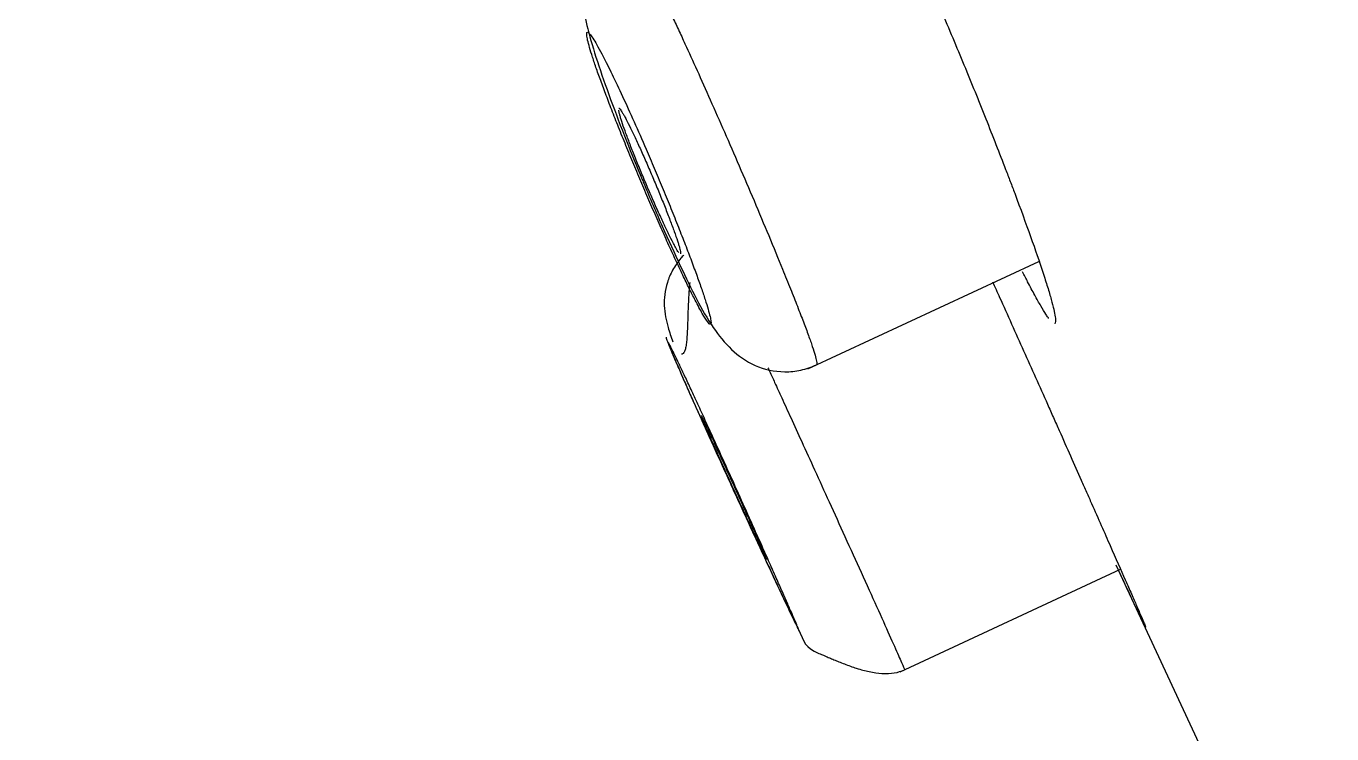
# Model space of a CAD drawing. Header units: millimetres. Extents: x 6110 to 6704, y -2661 to -1821.
# Drawn here: x 6573.094 to 6575.157, y -2167.082 to -2165.963 of the extents above; entities that cross this region are included whole.
import ezdxf

# ---------------------------------------------------------------- set-up
doc = ezdxf.new("R2010")
doc.units = ezdxf.units.MM
doc.header["$LTSCALE"] = 0.1
doc.linetypes.add('HIDDEN2', pattern=[4.7625, 3.175, -1.5875])
doc.layers.add('1', color=4, linetype='HIDDEN2', lineweight=13)
doc.layers.add('DIM', color=3, linetype='Continuous', lineweight=9)

msp = doc.modelspace()

# ---------------------------------------------------------------- hatches: boundary and pattern name
at = {"layer": 'DIM'}
h = msp.add_hatch(dxfattribs=at)
h.set_pattern_fill('ANSI31', color=2)
edge = h.paths.add_edge_path()
edge.add_line((6619.6172, -2595.9805), (6619.6172, -1962.2056))
edge.add_line((6634.6172, -1966.1101), (6619.6172, -1966.1101))
edge.add_line((6634.6172, -2610.9805), (6634.6172, -1966.1101))
edge.add_line((6634.6172, -2610.9805), (6184.4567, -2610.9805))
edge.add_line((6619.6172, -2595.9805), (6184.4567, -2595.9805))
edge.add_line((6184.4567, -2610.9805), (6184.4567, -2595.9805))

# ---------------------------------------------------------------- linework, layer by layer
at = {"layer": '1', "color": 7, "linetype": 'Continuous', "lineweight": -3}
for p, q in [((6574.3292, -2166.5049), (6574.6942, -2166.3347)), ((6574.4748, -2166.9838), (6574.8233, -2166.8213)), ((6575.0916, -2167.4056), (6574.8163, -2166.8153))]:
    msp.add_line(p, q, dxfattribs=at)
for points, knots in [([(6574.3499, -2165.5574), (6574.3507, -2165.557), (6574.3517, -2165.5573), (6574.3537, -2165.5586), (6574.3544, -2165.5592), (6574.3561, -2165.5608), (6574.357, -2165.5618), (6574.3619, -2165.5676), (6574.3669, -2165.5749), (6574.3745, -2165.5875), (6574.3761, -2165.5902), (6574.3794, -2165.5959), (6574.3812, -2165.5989), (6574.3865, -2165.6085), (6574.3903, -2165.6154), (6574.4023, -2165.638), (6574.4111, -2165.6554), (6574.4233, -2165.6801), (6574.4258, -2165.6851), (6574.4308, -2165.6955), (6574.4333, -2165.7008), (6574.4411, -2165.7169), (6574.4517, -2165.7393), (6574.4628, -2165.7634), (6574.4713, -2165.7821), (6574.4742, -2165.7884), (6574.48, -2165.8013), (6574.4829, -2165.8078), (6574.4977, -2165.8406), (6574.5096, -2165.8677), (6574.5277, -2165.9096), (6574.5338, -2165.9237), (6574.546, -2165.9525), (6574.552, -2165.9668), (6574.57, -2166.0098), (6574.5818, -2166.0383), (6574.5962, -2166.0738), (6574.599, -2166.0809), (6574.6047, -2166.0951), (6574.6075, -2166.1021), (6574.6158, -2166.1229), (6574.6266, -2166.1502), (6574.6367, -2166.1764), (6574.6441, -2166.1957), (6574.6466, -2166.202), (6574.6513, -2166.2146), (6574.6537, -2166.2208), (6574.6652, -2166.2515), (6574.6736, -2166.2744), (6574.6811, -2166.2955)], [0, 0, 0, 0, 0.038387, 0.038387, 0.059291, 0.059291, 0.080196, 0.080196, 0.163814, 0.163814, 0.184719, 0.184719, 0.205624, 0.205624, 0.247433, 0.247433, 0.331051, 0.331051, 0.351956, 0.351956, 0.372861, 0.372861, 0.41467, 0.456479, 0.456479, 0.477384, 0.477384, 0.498289, 0.498289, 0.581907, 0.581907, 0.623716, 0.623716, 0.665526, 0.665526, 0.749144, 0.749144, 0.770049, 0.770049, 0.790954, 0.790954, 0.832763, 0.874572, 0.874572, 0.895477, 0.895477, 0.916381, 0.916381, 1, 1, 1, 1]), ([(6574.0429, -2165.8111), (6574.0346, -2165.8151), (6574.0193, -2165.8242), (6573.9943, -2165.848), (6573.9679, -2165.9004), (6573.9764, -2165.9539), (6573.9954, -2166.0165), (6574.0166, -2166.0775), (6574.0412, -2166.1417), (6574.0587, -2166.1846), (6574.0674, -2166.2053)], [0, 0, 0, 0, 0.051545, 0.104267, 0.212881, 0.459784, 0.600491, 0.73955, 0.876964, 1, 1, 1, 1]), ([(6574.0428, -2165.8109), (6574.0431, -2165.8108), (6574.0441, -2165.8111), (6574.0461, -2165.813), (6574.0489, -2165.8168), (6574.0524, -2165.8222), (6574.0566, -2165.8294), (6574.0615, -2165.8383), (6574.0671, -2165.849), (6574.0734, -2165.8613), (6574.0804, -2165.8753), (6574.088, -2165.8909), (6574.0962, -2165.908), (6574.1051, -2165.9266), (6574.1145, -2165.9467), (6574.1245, -2165.968), (6574.1375, -2165.9962), (6574.1542, -2166.033), (6574.1751, -2166.0797), (6574.1975, -2166.1305), (6574.2208, -2166.1843), (6574.2446, -2166.2398), (6574.2679, -2166.2953), (6574.2823, -2166.3304), (6574.2892, -2166.3472)], [0, 0, 0, 0, 0.030165, 0.062189, 0.09444, 0.126919, 0.159625, 0.19256, 0.225724, 0.259117, 0.292739, 0.326591, 0.360674, 0.394986, 0.42953, 0.464305, 0.499311, 0.560895, 0.625791, 0.694001, 0.765526, 0.840367, 0.918525, 1, 1, 1, 1]), ([(6574.1439, -2166.3308), (6574.1408, -2166.3224), (6574.1341, -2166.305), (6574.1231, -2166.2769), (6574.1114, -2166.2476), (6574.099, -2166.2175), (6574.0863, -2166.1871), (6574.0713, -2166.1521), (6574.0543, -2166.1132), (6574.036, -2166.0731), (6574.0193, -2166.0379), (6574.0065, -2166.0124), (6573.9971, -2165.9949), (6573.9904, -2165.9834), (6573.9852, -2165.9758), (6573.9816, -2165.972), (6573.9797, -2165.9722), (6573.9794, -2165.9763), (6573.9808, -2165.9843), (6573.9839, -2165.996), (6573.9886, -2166.0113), (6573.9948, -2166.0298), (6574.0025, -2166.0512), (6574.0115, -2166.0753), (6574.0216, -2166.1016), (6574.0327, -2166.1296), (6574.0446, -2166.1589), (6574.057, -2166.1889), (6574.0698, -2166.2192), (6574.0827, -2166.2492), (6574.0956, -2166.2785), (6574.1081, -2166.3065), (6574.1202, -2166.3327), (6574.1315, -2166.3567), (6574.1418, -2166.3781), (6574.1526, -2166.3994), (6574.1629, -2166.4185), (6574.171, -2166.4314), (6574.1757, -2166.4358), (6574.1765, -2166.4315), (6574.1748, -2166.4224), (6574.1716, -2166.4107), (6574.1669, -2166.3954), (6574.1607, -2166.3769), (6574.1531, -2166.3554), (6574.1471, -2166.3393), (6574.1439, -2166.3308)], [0, 0, 0, 0, 0.020853, 0.041587, 0.062557, 0.083451, 0.10416, 0.125026, 0.156302, 0.187462, 0.218704, 0.249907, 0.270777, 0.291498, 0.312408, 0.333286, 0.353999, 0.374899, 0.395834, 0.416539, 0.437371, 0.458382, 0.479112, 0.499921, 0.520899, 0.541656, 0.562558, 0.583436, 0.604139, 0.625053, 0.645926, 0.666612, 0.68752, 0.708433, 0.72912, 0.74999, 0.781223, 0.812425, 0.843584, 0.874871, 0.895638, 0.916356, 0.937382, 0.958206, 0.978958, 1, 1, 1, 1]), ([(6574.125, -2166.3207), (6574.1246, -2166.3202), (6574.1242, -2166.3196), (6574.1232, -2166.3179), (6574.1217, -2166.3156), (6574.12, -2166.3125), (6574.1186, -2166.31), (6574.1181, -2166.3091), (6574.1171, -2166.3072), (6574.1166, -2166.3062), (6574.114, -2166.3012), (6574.1116, -2166.2965), (6574.1078, -2166.2888), (6574.1065, -2166.286), (6574.1045, -2166.2817), (6574.1038, -2166.2803), (6574.1024, -2166.2773), (6574.1017, -2166.2758), (6574.0981, -2166.268), (6574.0951, -2166.2615), (6574.0904, -2166.2512), (6574.0888, -2166.2476), (6574.0856, -2166.2404), (6574.084, -2166.2368), (6574.0792, -2166.2258), (6574.076, -2166.2183), (6574.0712, -2166.2069), (6574.0696, -2166.2031), (6574.0665, -2166.1956), (6574.0634, -2166.1881), (6574.0604, -2166.1808), (6574.0575, -2166.1735), (6574.056, -2166.1699), (6574.0518, -2166.1593), (6574.0492, -2166.1526), (6574.0456, -2166.1431), (6574.0444, -2166.14), (6574.0422, -2166.134), (6574.0411, -2166.1311), (6574.0382, -2166.123), (6574.0365, -2166.118), (6574.0344, -2166.1115), (6574.0337, -2166.1095), (6574.0326, -2166.1057), (6574.0316, -2166.1023), (6574.0309, -2166.0996), (6574.0304, -2166.0975), (6574.0302, -2166.0966), (6574.0301, -2166.0958)], [0, 0, 0, 0, 0.02391, 0.02391, 0.060298, 0.096687, 0.096687, 0.114881, 0.114881, 0.133076, 0.133076, 0.205853, 0.205853, 0.242242, 0.242242, 0.260436, 0.260436, 0.27863, 0.27863, 0.351408, 0.351408, 0.387796, 0.387796, 0.424185, 0.424185, 0.496962, 0.496962, 0.533351, 0.533351, 0.56974, 0.606128, 0.606128, 0.642517, 0.642517, 0.715294, 0.715294, 0.751683, 0.751683, 0.788072, 0.788072, 0.860849, 0.860849, 0.897238, 0.897238, 0.933626, 0.970015, 0.970015, 1, 1, 1, 1]), ([(6574.0304, -2166.0926), (6574.0306, -2166.0925), (6574.0308, -2166.0926), (6574.0314, -2166.093), (6574.0316, -2166.0931), (6574.032, -2166.0936), (6574.0322, -2166.0939), (6574.0335, -2166.0955), (6574.0348, -2166.0975), (6574.0368, -2166.1008), (6574.0373, -2166.1015), (6574.0381, -2166.1031), (6574.0386, -2166.1039), (6574.04, -2166.1064), (6574.041, -2166.1083), (6574.0441, -2166.1143), (6574.0465, -2166.1189), (6574.0503, -2166.1268), (6574.0516, -2166.1295), (6574.0544, -2166.1352), (6574.0572, -2166.1411), (6574.0601, -2166.1475), (6574.0631, -2166.1541), (6574.0646, -2166.1575), (6574.0693, -2166.1679), (6574.0725, -2166.175), (6574.0772, -2166.186), (6574.0788, -2166.1897), (6574.0821, -2166.1973), (6574.0837, -2166.2011), (6574.0884, -2166.2124), (6574.0916, -2166.2199), (6574.0961, -2166.2311), (6574.0976, -2166.2348), (6574.1006, -2166.2421), (6574.1034, -2166.2492), (6574.1061, -2166.2561), (6574.1087, -2166.2628), (6574.11, -2166.2661), (6574.1136, -2166.2758), (6574.1158, -2166.2818), (6574.1178, -2166.2873)], [0, 0, 0, 0, 0.040841, 0.040841, 0.061692, 0.061692, 0.082543, 0.082543, 0.165948, 0.165948, 0.1868, 0.1868, 0.207651, 0.207651, 0.249354, 0.249354, 0.332759, 0.332759, 0.374461, 0.374461, 0.416164, 0.457866, 0.457866, 0.499569, 0.499569, 0.582974, 0.582974, 0.624677, 0.624677, 0.666379, 0.666379, 0.749785, 0.749785, 0.791487, 0.791487, 0.83319, 0.874892, 0.874892, 0.916595, 0.916595, 1, 1, 1, 1]), ([(6574.0674, -2166.2053), (6574.0683, -2166.2076), (6574.0785, -2166.2325), (6574.0993, -2166.2802), (6574.1368, -2166.3624), (6574.1673, -2166.4255), (6574.2065, -2166.4748), (6574.2436, -2166.5015), (6574.2837, -2166.5111), (6574.318, -2166.5076), (6574.3346, -2166.5019), (6574.3428, -2166.4982)], [0, 0, 0, 0, 0.013581, 0.150426, 0.288166, 0.552297, 0.669596, 0.782594, 0.893352, 0.947576, 1, 1, 1, 1]), ([(6574.1178, -2166.2873), (6574.1198, -2166.2928), (6574.1215, -2166.2977), (6574.1236, -2166.3042), (6574.1243, -2166.3062), (6574.1254, -2166.3099), (6574.1259, -2166.3116), (6574.1272, -2166.3162), (6574.1277, -2166.3186), (6574.128, -2166.3211), (6574.1281, -2166.3217), (6574.128, -2166.3227), (6574.1279, -2166.3229), (6574.1277, -2166.323)], [0, 0, 0, 0, 0.250117, 0.250117, 0.375175, 0.375175, 0.500233, 0.500233, 0.75035, 0.75035, 0.875409, 0.875409, 1, 1, 1, 1]), ([(6574.6811, -2166.2955), (6574.6886, -2166.3166), (6574.6951, -2166.3353), (6574.7032, -2166.3602), (6574.7057, -2166.368), (6574.709, -2166.3787), (6574.71, -2166.3822), (6574.712, -2166.3888), (6574.7129, -2166.3919), (6574.717, -2166.4066), (6574.7191, -2166.4157), (6574.7203, -2166.4238), (6574.7205, -2166.4253), (6574.7207, -2166.4278), (6574.7207, -2166.4289), (6574.7205, -2166.4317), (6574.7201, -2166.4328), (6574.7194, -2166.4333), (6574.7193, -2166.4333), (6574.7193, -2166.4333)], [0, 0, 0, 0, 0.248164, 0.248164, 0.372246, 0.372246, 0.434287, 0.434287, 0.496328, 0.496328, 0.744492, 0.744492, 0.806533, 0.806533, 0.868574, 0.868574, 0.992656, 0.992656, 1, 1, 1, 1]), ([(6574.1329, -2166.3248), (6574.1314, -2166.3263), (6574.1245, -2166.334), (6574.1145, -2166.3486), (6574.1034, -2166.3751), (6574.1005, -2166.4075), (6574.1066, -2166.4346), (6574.1128, -2166.454), (6574.1156, -2166.4619)], [0, 0, 0, 0, 0.032565, 0.156244, 0.27993, 0.534752, 0.819023, 1, 1, 1, 1]), ([(6574.2892, -2166.3472), (6574.2935, -2166.3579), (6574.3018, -2166.3784), (6574.3128, -2166.4063), (6574.3224, -2166.4311), (6574.3303, -2166.4524), (6574.3365, -2166.4699), (6574.3408, -2166.4835), (6574.3429, -2166.4919), (6574.3435, -2166.4966), (6574.3433, -2166.4982), (6574.3429, -2166.4985), (6574.3428, -2166.4986)], [0, 0, 0, 0, 0.116477, 0.232956, 0.349436, 0.465917, 0.5824, 0.698884, 0.81537, 0.892017, 0.969734, 1, 1, 1, 1]), ([(6574.7097, -2166.4248), (6574.7094, -2166.4244), (6574.7091, -2166.4239), (6574.7076, -2166.4219), (6574.7065, -2166.4202), (6574.7029, -2166.4145), (6574.6975, -2166.4057), (6574.6911, -2166.3943), (6574.6859, -2166.3848), (6574.6841, -2166.3814), (6574.6804, -2166.3744), (6574.6784, -2166.3707), (6574.6739, -2166.3619), (6574.6712, -2166.3567), (6574.6684, -2166.3512)], [0, 0, 0, 0, 0.036665, 0.036665, 0.152674, 0.152674, 0.384692, 0.61671, 0.61671, 0.732719, 0.732719, 0.848728, 0.848728, 1, 1, 1, 1]), ([(6574.1424, -2166.368), (6574.1417, -2166.3752), (6574.1404, -2166.3918), (6574.1394, -2166.4186), (6574.1388, -2166.4425), (6574.1377, -2166.4585), (6574.1369, -2166.4665), (6574.1359, -2166.4716), (6574.1351, -2166.4747), (6574.1342, -2166.4772), (6574.1328, -2166.4799), (6574.1312, -2166.4811), (6574.13, -2166.4815), (6574.1296, -2166.4815)], [0, 0, 0, 0, 0.223839, 0.478672, 0.671609, 0.745192, 0.805513, 0.832122, 0.857436, 0.882555, 0.908651, 0.967779, 1, 1, 1, 1]), ([(6574.621, -2166.3669), (6574.6247, -2166.3751), (6574.6284, -2166.3833), (6574.6384, -2166.4055), (6574.6447, -2166.4195), (6574.6575, -2166.448), (6574.6638, -2166.4622), (6574.6829, -2166.5046), (6574.6954, -2166.5327), (6574.711, -2166.5677), (6574.7141, -2166.5747), (6574.7203, -2166.5886), (6574.7234, -2166.5955), (6574.7325, -2166.6159), (6574.7443, -2166.6427), (6574.7557, -2166.6683), (6574.7641, -2166.6872), (6574.7668, -2166.6934), (6574.7722, -2166.7056), (6574.7749, -2166.7117), (6574.7882, -2166.7416), (6574.7979, -2166.7638), (6574.8069, -2166.7842)], [0, 0, 0, 0, 0.056515, 0.056515, 0.150863, 0.150863, 0.245212, 0.245212, 0.433909, 0.433909, 0.481083, 0.481083, 0.528257, 0.528257, 0.622606, 0.716954, 0.716954, 0.764129, 0.764129, 0.811303, 0.811303, 1, 1, 1, 1]), ([(6574.1052, -2166.4544), (6574.105, -2166.4545), (6574.1053, -2166.4569), (6574.111, -2166.4717), (6574.1232, -2166.4998), (6574.1295, -2166.514)], [0, 0, 0, 0, 0.173876, 0.653878, 1, 1, 1, 1]), ([(6574.2865, -2166.852), (6574.2834, -2166.845), (6574.2768, -2166.8301), (6574.2657, -2166.8052), (6574.2518, -2166.7738), (6574.2346, -2166.7355), (6574.2144, -2166.6906), (6574.1942, -2166.6458), (6574.1767, -2166.6074), (6574.1624, -2166.5762), (6574.151, -2166.5513), (6574.1406, -2166.5289), (6574.1313, -2166.5092), (6574.1235, -2166.4926), (6574.1171, -2166.4795), (6574.1124, -2166.47), (6574.1094, -2166.4643), (6574.1081, -2166.4626), (6574.1086, -2166.4646), (6574.1108, -2166.4706), (6574.1155, -2166.482), (6574.1216, -2166.4962), (6574.1267, -2166.5079), (6574.128, -2166.5109)], [0, 0, 0, 0, 0.043368, 0.086602, 0.130453, 0.195567, 0.260795, 0.326019, 0.391165, 0.434748, 0.47803, 0.521656, 0.565147, 0.608424, 0.652131, 0.695655, 0.738906, 0.782568, 0.826316, 0.86954, 0.912974, 0.978642, 1, 1, 1, 1]), ([(6574.2661, -2166.5033), (6574.2669, -2166.505), (6574.2704, -2166.5126), (6574.2775, -2166.5281), (6574.2887, -2166.5525), (6574.3029, -2166.5836), (6574.3203, -2166.6218), (6574.3407, -2166.6666), (6574.3637, -2166.7172), (6574.3887, -2166.7723), (6574.4145, -2166.8291), (6574.4303, -2166.864), (6574.4377, -2166.8806)], [0, 0, 0, 0, 0.013606, 0.060318, 0.12277, 0.200956, 0.294869, 0.404501, 0.529841, 0.67088, 0.827604, 1, 1, 1, 1]), ([(6574.128, -2166.5109), (6574.1307, -2166.517), (6574.1365, -2166.5303), (6574.1465, -2166.5529), (6574.1577, -2166.5779), (6574.1698, -2166.6047), (6574.1825, -2166.633), (6574.1959, -2166.6623), (6574.2095, -2166.6921), (6574.2231, -2166.7219), (6574.2366, -2166.7512), (6574.2517, -2166.7841), (6574.2681, -2166.8194), (6574.2842, -2166.854), (6574.2975, -2166.8825), (6574.3064, -2166.9012), (6574.3117, -2166.9124), (6574.3146, -2166.9181), (6574.3157, -2166.9199), (6574.3151, -2166.9179), (6574.3126, -2166.912), (6574.3085, -2166.9023), (6574.3028, -2166.8891), (6574.2955, -2166.8724), (6574.2896, -2166.8592), (6574.2865, -2166.852)], [0, 0, 0, 0, 0.040048, 0.08046, 0.120307, 0.160283, 0.200522, 0.24027, 0.280238, 0.320451, 0.360173, 0.400174, 0.46022, 0.520049, 0.580039, 0.63995, 0.679971, 0.71972, 0.759963, 0.799787, 0.839552, 0.87997, 0.919748, 0.959527, 1, 1, 1, 1]), ([(6574.1295, -2166.514), (6574.1321, -2166.5202), (6574.1396, -2166.5375), (6574.1576, -2166.5776), (6574.1791, -2166.6253), (6574.2025, -2166.6768), (6574.2326, -2166.7426), (6574.266, -2166.8149), (6574.2948, -2166.8772), (6574.3245, -2166.9359), (6574.3238, -2166.9457), (6574.3535, -2166.9577), (6574.3628, -2166.9616), (6574.3702, -2166.9647), (6574.3784, -2166.968), (6574.3907, -2166.9729), (6574.4075, -2166.9789), (6574.4275, -2166.9843), (6574.4549, -2166.9881), (6574.4722, -2166.9853), (6574.4819, -2166.9805)], [0, 0, 0, 0, 0.044369, 0.106115, 0.168737, 0.231256, 0.292516, 0.404243, 0.499764, 0.580734, 0.776607, 0.800351, 0.81018, 0.819462, 0.828896, 0.839059, 0.86279, 0.89177, 0.925339, 1, 1, 1, 1]), ([(6574.1604, -2166.5787), (6574.1605, -2166.5787), (6574.1606, -2166.5789), (6574.1609, -2166.5794), (6574.161, -2166.5796), (6574.1613, -2166.5801), (6574.1615, -2166.5804), (6574.1624, -2166.5822), (6574.1635, -2166.5843), (6574.1655, -2166.5885), (6574.1663, -2166.5901), (6574.1679, -2166.5936), (6574.1689, -2166.5955), (6574.1717, -2166.6016), (6574.1739, -2166.6062), (6574.1776, -2166.6142), (6574.1789, -2166.6169), (6574.1816, -2166.6226), (6574.1843, -2166.6286), (6574.1872, -2166.6349), (6574.1903, -2166.6415), (6574.1918, -2166.6449), (6574.1965, -2166.6552), (6574.1998, -2166.6623), (6574.2047, -2166.6732), (6574.2064, -2166.6769), (6574.2098, -2166.6844), (6574.2115, -2166.6881), (6574.2166, -2166.6993), (6574.2199, -2166.7067), (6574.2248, -2166.7177), (6574.2265, -2166.7214), (6574.2297, -2166.7285), (6574.2329, -2166.7355), (6574.2359, -2166.7423), (6574.2388, -2166.7488), (6574.2402, -2166.7521), (6574.2444, -2166.7615), (6574.247, -2166.7673), (6574.2494, -2166.7726)], [0, 0, 0, 0, 0.040717, 0.040717, 0.061571, 0.061571, 0.082425, 0.082425, 0.165841, 0.165841, 0.207549, 0.207549, 0.249257, 0.249257, 0.332673, 0.332673, 0.374381, 0.374381, 0.416089, 0.457797, 0.457797, 0.499505, 0.499505, 0.582921, 0.582921, 0.624628, 0.624628, 0.666336, 0.666336, 0.749752, 0.749752, 0.79146, 0.79146, 0.833168, 0.874876, 0.874876, 0.916584, 0.916584, 1, 1, 1, 1]), ([(6574.2494, -2166.7726), (6574.2517, -2166.778), (6574.2538, -2166.7827), (6574.2565, -2166.789), (6574.2574, -2166.7909), (6574.2589, -2166.7944), (6574.2596, -2166.7961), (6574.2615, -2166.8004), (6574.2624, -2166.8026), (6574.2633, -2166.8048), (6574.2635, -2166.8054), (6574.2638, -2166.8062), (6574.2638, -2166.8064), (6574.2637, -2166.8064), (6574.2634, -2166.8057), (6574.2623, -2166.8036), (6574.2618, -2166.8027), (6574.2608, -2166.8006), (6574.2596, -2166.7981), (6574.2581, -2166.795), (6574.2568, -2166.7924), (6574.2564, -2166.7915), (6574.2555, -2166.7896), (6574.255, -2166.7886), (6574.2526, -2166.7834), (6574.2504, -2166.7787), (6574.2468, -2166.7709), (6574.2455, -2166.7681), (6574.2428, -2166.7624), (6574.2414, -2166.7594), (6574.2371, -2166.7501), (6574.2341, -2166.7436), (6574.2294, -2166.7333), (6574.2278, -2166.7298), (6574.2245, -2166.7226), (6574.2228, -2166.719), (6574.2178, -2166.7081), (6574.2145, -2166.7008), (6574.2093, -2166.6895), (6574.2076, -2166.6858), (6574.2043, -2166.6784), (6574.2009, -2166.671), (6574.1977, -2166.6638), (6574.1944, -2166.6567), (6574.1928, -2166.6531), (6574.1882, -2166.6427), (6574.1852, -2166.6362), (6574.1811, -2166.6269), (6574.1797, -2166.6238), (6574.1771, -2166.618), (6574.1759, -2166.6152), (6574.1724, -2166.6073), (6574.1703, -2166.6026), (6574.1676, -2166.5963), (6574.1667, -2166.5943), (6574.1652, -2166.5907), (6574.1638, -2166.5875), (6574.1628, -2166.585), (6574.162, -2166.583), (6574.1616, -2166.5822), (6574.1614, -2166.5815)], [0, 0, 0, 0, 0.052899, 0.052899, 0.079348, 0.079348, 0.105798, 0.105798, 0.158697, 0.158697, 0.185146, 0.185146, 0.211596, 0.211596, 0.264494, 0.264494, 0.290944, 0.290944, 0.317393, 0.343843, 0.343843, 0.357068, 0.357068, 0.370292, 0.370292, 0.423191, 0.423191, 0.449641, 0.449641, 0.47609, 0.47609, 0.528989, 0.528989, 0.555438, 0.555438, 0.581888, 0.581888, 0.634787, 0.634787, 0.661236, 0.661236, 0.687686, 0.714135, 0.714135, 0.740585, 0.740585, 0.793483, 0.793483, 0.819933, 0.819933, 0.846382, 0.846382, 0.899281, 0.899281, 0.925731, 0.925731, 0.95218, 0.97863, 0.97863, 1, 1, 1, 1]), ([(6574.8069, -2166.7842), (6574.8159, -2166.8046), (6574.8239, -2166.8227), (6574.8343, -2166.8464), (6574.8375, -2166.8538), (6574.842, -2166.864), (6574.8434, -2166.8673), (6574.8461, -2166.8735), (6574.8474, -2166.8764), (6574.8534, -2166.8902), (6574.857, -2166.8986), (6574.86, -2166.9057), (6574.8605, -2166.907), (6574.8614, -2166.9092), (6574.8618, -2166.9101), (6574.8627, -2166.9123), (6574.863, -2166.9131), (6574.8628, -2166.9134), (6574.8615, -2166.9108), (6574.8583, -2166.9041), (6574.8575, -2166.9026), (6574.8559, -2166.8992), (6574.855, -2166.8974), (6574.8522, -2166.8914), (6574.8478, -2166.882), (6574.8422, -2166.8702), (6574.8376, -2166.8603), (6574.8359, -2166.8569), (6574.8326, -2166.8497), (6574.8308, -2166.8459), (6574.8267, -2166.8371), (6574.8243, -2166.8319), (6574.8218, -2166.8266)], [0, 0, 0, 0, 0.136705, 0.136705, 0.205058, 0.205058, 0.239234, 0.239234, 0.273411, 0.273411, 0.410116, 0.410116, 0.444292, 0.444292, 0.478469, 0.478469, 0.546821, 0.546821, 0.683527, 0.683527, 0.717703, 0.717703, 0.751879, 0.751879, 0.820232, 0.888585, 0.888585, 0.922761, 0.922761, 0.956937, 0.956937, 1, 1, 1, 1]), ([(6574.4377, -2166.8806), (6574.4453, -2166.8974), (6574.4588, -2166.9276), (6574.4734, -2166.9602), (6574.4808, -2166.9772), (6574.482, -2166.9805), (6574.482, -2166.9805)], [0, 0, 0, 0, 0.267319, 0.53466, 0.802023, 1, 1, 1, 1])]:
    msp.add_open_spline(points, degree=3, knots=knots, dxfattribs=at)

doc.saveas('drawing.dxf')
